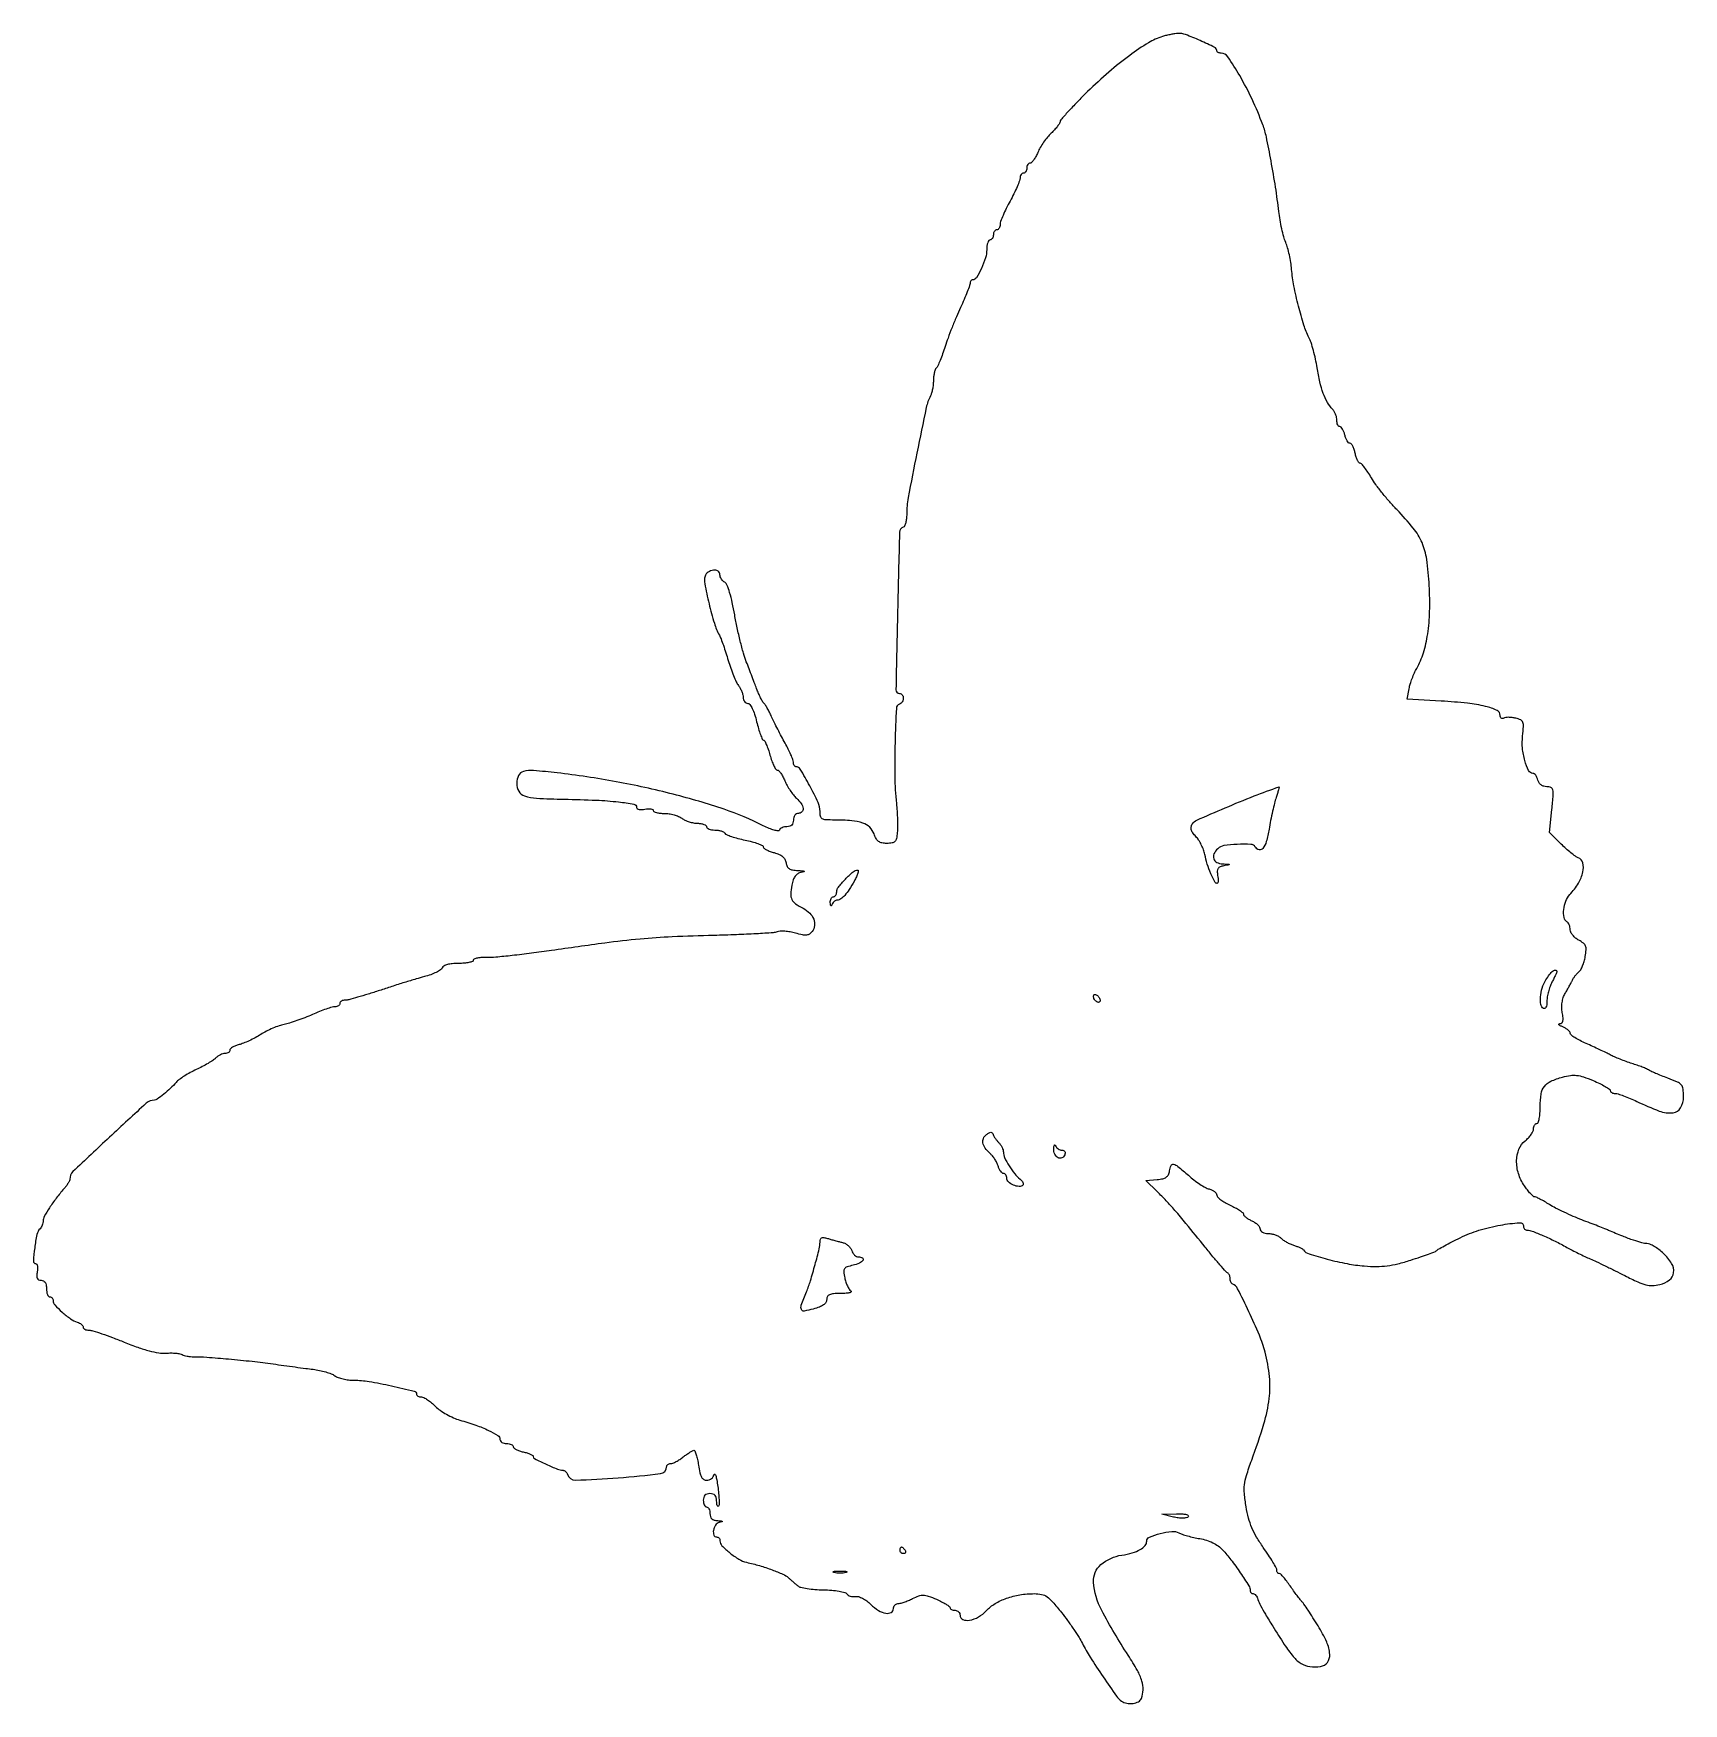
# Model space of a CAD drawing. Extents: x 0 to 495, y 0 to 501.
import ezdxf

# ---------------------------------------------------------------- set-up
doc = ezdxf.new("R2010")
doc.units = 0

msp = doc.modelspace()

# ---------------------------------------------------------------- linework, layer by layer
for points in [[(338.722865, 499.993274, 0.064306), (334.507761, 498.108666, 0.021391), (328.882158, 494.328494, 0.019754), (322.617763, 489.32524, 0.01574), (316.259021, 483.461537, 0.005226), (313.092496, 480.285819, 0.007997), (310.421013, 477.460982, 0.003551), (308.214423, 475.01706, 0.179034), (307.982723, 474.424944, -0.141107), (307.828413, 473.924399, -0.019953), (307.196056, 473.037327, -0.021433), (306.339788, 472.024979, -0.016761), (305.328968, 471, 0.031587), (304.220191, 469.806964, 0.019579), (303.067553, 468.279688, 0.019617), (302.04389, 466.676002, 0.033177), (301.332825, 465.25, -0.024133), (300.740039, 464.00537, -0.033148), (300.082754, 462.954687, -0.034889), (299.452237, 462.198528, -0.204274), (298.98658, 462, 0.150086), (298.610336, 461.88446, 0.098597), (298.289808, 461.559375, 0.081773), (298.07364, 461.073489, 0.063941), (298, 460.5, -0.064853), (297.925306, 459.926543, -0.082425), (297.70625, 459.440625, -0.098894), (297.381354, 459.115568, -0.148195), (297, 459, 0.142422), (296.61866, 458.889128, 0.09968), (296.29375, 458.577468, 0.084413), (296.074861, 458.111405, 0.067766), (296, 457.561593, -0.091718), (295.842921, 456.712477, -0.011007), (295.11875, 454.939963, -0.012808), (294.148772, 452.855237, -0.010207), (293, 450.656785, 0.011286), (291.851327, 448.446912, 0.013764), (290.88125, 446.327552, 0.01231), (290.164183, 444.51708, 0.088352), (290, 443.595192, -0.060805), (289.925542, 442.985191, -0.079424), (289.70625, 442.468588, -0.097366), (289.3814, 442.122721, -0.15692), (289, 442, 0.148195), (288.618646, 441.884432, 0.098894), (288.29375, 441.559375, 0.082425), (288.074694, 441.073457, 0.064853), (288, 440.5, -0.064853), (287.925306, 439.926543, -0.082425), (287.70625, 439.440625, -0.098894), (287.381354, 439.115568, -0.148195), (287, 439, 0.250759), (286.615964, 438.794475, 0.064581), (286.29375, 438.142555, 0.050042), (286.072813, 437.199191, 0.032525), (286, 436.08104, -0.076304), (285.615976, 433.579289, -0.033355), (284.394701, 430.442764, -0.027727), (282.895278, 427.654748, -0.258937), (281.75, 427.006323, 0.137254), (281.463973, 426.923692, 0.099229), (281.220312, 426.695858, 0.085392), (281.056251, 426.356891, 0.070214), (281, 425.958299, -0.088815), (280.879551, 425.285555, -0.005594), (280.157504, 423.39891, -0.008097), (279.230539, 421.162269, -0.005919), (278.13193, 418.708299, 0.008514), (276.905715, 415.930742, 0.005665), (275.590868, 412.708063, 0.005704), (274.385747, 409.550933, 0.011096), (273.509009, 407, -0.008708), (272.772868, 404.824398, -0.010936), (272.012004, 402.836562, -0.009223), (271.310941, 401.205169, -0.080471), (270.877079, 400.55, 0.100146), (270.538848, 399.993197, 0.03009), (270.257642, 399.037251, 0.028833), (270.064607, 397.901019, 0.027665), (270, 396.734259, -0.026564), (269.935103, 395.513585, -0.021472), (269.740032, 394.215578, -0.021976), (269.455144, 393.031193, -0.050995), (269.115001, 392.184259, 0.068935), (267.870571, 388.733945, 0.002526), (265.053264, 375.077617, 0.003331), (262.454387, 361.689506, 0.046301), (262, 356.793167, -0.026482), (261.925068, 355.379391, -0.036756), (261.698793, 354.131549, -0.040358), (261.371364, 353.186535, -0.211793), (260.974615, 352.824872, 0.315309), (259.848475, 351.30653, 0.00113), (259.258273, 327.720157, 0.001067), (258.770873, 304.089615, 0.419639), (259.840527, 303, -0.240481), (260.647445, 302.588081, -0.159265), (260.972182, 301.577522, -0.134607), (260.654431, 300.440733, -0.179099), (259.824546, 299.774849, 0.310118), (258.895955, 298.547293, 0.003928), (258.502242, 288.282572, 0.011492), (258.425842, 278.093243, 0.022548), (258.916684, 270, -0.010191), (259.117067, 267.656036, -0.008515), (259.236602, 265.160938, -0.008615), (259.267728, 262.874663, -0.02313), (259.186642, 261.25, -0.028348), (258.910174, 259.454776, -0.141084), (258.435169, 258.563807, -0.161275), (257.59612, 258.12605, -0.040292), (256.034467, 258, -0.049059), (254.580005, 258.143054, -0.111436), (253.576103, 258.589007, -0.106652), (252.834342, 259.437634, -0.04262), (252.200584, 260.854448, 0.120606), (250.923826, 262.822538, 0.104905), (248.819468, 264.101802, 0.064805), (245.51321, 264.798705, 0.019581), (240.375, 265, -0.013297), (237.756191, 265.069657, -0.121077), (236.67169, 265.398213, -0.209642), (236.154739, 266.118739, -0.052311), (236, 267.593729, 0.108235), (235.412776, 270.274677, 0.015886), (232.91382, 275.280305, 0.010786), (230.094658, 280.245762, 0.264109), (228.766369, 281, -0.170739), (228.473971, 281.102846, -0.094207), (228.225121, 281.394423, -0.074728), (228.056803, 281.829078, -0.055127), (228, 282.342716, 0.088506), (227.862844, 283.111489, 0.013026), (227.275493, 284.585649, 0.014357), (226.47793, 286.306874, 0.011893), (225.533594, 288.092716, -0.005266), (224.474334, 290.033215, -0.003777), (223.329808, 292.223191, -0.003814), (222.271539, 294.325248, -0.008192), (221.494807, 295.964955, 0.010305), (220.84067, 297.330904, 0.012881), (220.175394, 298.569249, 0.01113), (219.57227, 299.573122, 0.090889), (219.211213, 299.964955, -0.101361), (218.861654, 300.360472, -0.012723), (218.314448, 301.370955, -0.014538), (217.723377, 302.620633, -0.011592), (217.15712, 304, -0.00004), (216.507924, 305.692426, -0.000017), (215.645832, 307.940625, -0.000017), (214.729927, 310.329649, -0.000023), (213.898055, 312.5, -0.022325), (213.054107, 315.035407, -0.008252), (212.085189, 318.675, -0.00816), (211.156811, 322.687727, -0.009733), (210.417409, 326.5, 0.011292), (209.686085, 330.208735, 0.019741), (208.891027, 333.237001, 0.01854), (208.098629, 335.525725, 0.174095), (207.426474, 336.29969, -0.068933), (206.880874, 336.713252, -0.054933), (206.419027, 337.2905, -0.05633), (206.105385, 337.935672, -0.085193), (206, 338.54969, 0.254238), (205.417392, 339.62142, 0.170022), (204.029797, 339.958223, 0.130713), (202.451749, 339.366661, 0.162626), (201.534104, 338.107451, 0.126861), (201.409727, 335.846609, 0.009899), (202.723598, 329.893242, 0.013905), (204.321275, 324.001786, 0.050041), (205.809139, 320.408997, -0.031336), (206.306966, 319.323431, -0.006949), (207.014839, 317.404617, -0.007195), (207.771323, 315.160513, -0.00688), (208.474739, 312.862041, 0.01272), (209.206512, 310.567035, 0.013072), (210.047936, 308.333258, 0.012903), (210.876927, 306.43729, 0.05261), (211.526028, 305.362041, -0.03785), (212.068308, 304.520785, -0.029267), (212.531441, 303.532912, -0.030013), (212.855706, 302.553974, -0.060496), (212.968197, 301.75, 0.074761), (213.081196, 301.081356, 0.087291), (213.384367, 300.514063, 0.098669), (213.826636, 300.134569, 0.128819), (214.340285, 300, -0.243333), (214.968125, 299.675221, -0.041421), (215.674799, 298.477989, -0.034811), (216.375113, 296.728868, -0.01895), (217, 294.5, 0.011442), (217.557046, 292.391856, 0.018083), (218.140505, 290.615625, 0.012518), (218.695295, 289.220848, 0.30037), (219.029754, 289, -0.279715), (219.36701, 288.795315, -0.016784), (219.901522, 287.678125, -0.021216), (220.465736, 286.224592, -0.013712), (221, 284.5, 0.017788), (221.549595, 282.775756, 0.026798), (222.160383, 281.321875, 0.02501), (222.753965, 280.238712, 0.260535), (223.180988, 280, -0.21112), (223.619887, 279.806034, -0.032053), (224.232876, 279.039349, -0.031258), (224.87792, 277.982223, -0.022404), (225.468473, 276.729698, 0.028223), (226.143732, 275.339658, 0.020256), (227.045257, 273.86642, 0.020547), (228.021208, 272.529968, 0.040873), (228.917446, 271.57471, -0.054936), (230.340002, 269.970552, -0.122875), (230.927062, 268.462275, -0.234189), (230.57273, 267.439249, -0.196804), (229.5, 267, 0.130775), (228.924246, 266.846791, 0.10214), (228.4375, 266.416667, 0.08892), (228.111864, 265.769411, 0.072314), (228, 265, -0.071947), (227.87567, 264.140434, -0.119776), (227.510417, 263.51087, -0.123365), (226.906022, 263.130948, -0.079088), (226.083333, 263, 0.048373), (225.325431, 262.926504, 0.055498), (224.631771, 262.708714, 0.063803), (224.100308, 262.388302, 0.14514), (223.833333, 262.008389, -0.353373), (223.437829, 261.756468, -0.03698), (222.279204, 261.974641, -0.032889), (220.753669, 262.490035, -0.01925), (219, 263.294422, 0.035814), (207.256477, 268.217371, 0.018597), (192.008292, 272.737175, 0.01741), (174.851493, 276.504644, 0.016502), (157.165603, 279.147625, 0.008966), (150.077016, 279.840309, 0.08351), (147.025815, 279.573699, 0.221326), (145.568238, 278.372126, 0.1119), (145.030626, 276, 0.132713), (145.674235, 273.617882, 0.182183), (147.380418, 272.23076, 0.068002), (150.980278, 271.551834, 0.007856), (159.216471, 271.26426, -0.005997), (168.923308, 270.961472, -0.017565), (175.59534, 270.437961, -0.016761), (180.186191, 269.758452, -0.362292), (181, 268.782729, 0.254066), (181.190791, 268.431491, 0.091159), (181.734375, 268.205646, 0.062686), (182.542125, 268.135397, 0.037624), (183.5, 268.244751, -0.031701), (184.458177, 268.365641, -0.053628), (185.265625, 268.329256, -0.076393), (185.816555, 268.156008, -0.285831), (186, 267.861328, 0.290534), (186.211369, 267.528273, 0.046318), (186.971981, 267.253015, 0.039104), (188.040848, 267.062388, 0.024585), (189.30887, 267, -0.038193), (190.718091, 266.892199, -0.030007), (192.215967, 266.568717, -0.030841), (193.578826, 266.095267, -0.06297), (194.55887, 265.531803, 0.053747), (195.501288, 264.966674, 0.030834), (196.737606, 264.485547, 0.030479), (198.055058, 264.151194, 0.044038), (199.25, 264.031803, -0.034554), (200.303282, 263.946677, -0.052353), (201.192187, 263.715592, -0.067837), (201.803744, 263.38592, -0.239666), (202, 263, 0.222681), (202.179376, 262.617207, 0.076538), (202.717039, 262.29375, 0.058208), (203.50628, 262.07317, 0.039081), (204.440983, 262, -0.035177), (205.417624, 261.931204, -0.039807), (206.334261, 261.726013, -0.043631), (207.069754, 261.42626, -0.136593), (207.45842, 261.067278, 0.158318), (207.956833, 260.644742, 0.014957), (209.476043, 260.074204, 0.017971), (211.375474, 259.500344, 0.013194), (213.517437, 258.99638, -0.014766), (215.618669, 258.495025, -0.023068), (217.389497, 257.928019, -0.019308), (218.738982, 257.36601, -0.292316), (219, 256.957694, 0.235775), (219.200028, 256.557081, 0.038391), (219.954688, 256.075635, 0.035349), (221.005103, 255.605975, 0.024386), (222.25, 255.219485, -0.038324), (223.733687, 254.713154, -0.074666), (224.794604, 254.056056, -0.091866), (225.474691, 253.221869, -0.089218), (225.819551, 252.190893, 0.075103), (226.144709, 251.119894, 0.13566), (226.740974, 250.432267, 0.103579), (227.730397, 250.036688, 0.032793), (229.319551, 249.863818, -0.005883), (230.76221, 249.785032, -0.107524), (231.201514, 249.658448, -0.673225), (231.184945, 249.507093, -0.020914), (230.350719, 249.307466, 0.090899), (229.331481, 248.907021, 0.097907), (228.551026, 248.178711, 0.075965), (227.972175, 247.047904, 0.034021), (227.552215, 245.426638, 0.03281), (227.232447, 242.771346, 0.128346), (227.559575, 241.166167, 0.127677), (228.630558, 239.920954, 0.032324), (230.936308, 238.532936, -0.075183), (232.924005, 237.091781, -0.106259), (234.121536, 235.270545, -0.124259), (234.360133, 233.335478, -0.129083), (233.644227, 231.549894, -0.087255), (232.873637, 230.819437, -0.123047), (231.985194, 230.505427, -0.074751), (230.732972, 230.573556, -0.016951), (228.659093, 231.075523, 0.024581), (227.066887, 231.435287, 0.025147), (225.459094, 231.633703, 0.02591), (224.052319, 231.662823, 0.0883), (223.159093, 231.475001, -0.079342), (221.934617, 231.194691, -0.00259), (216.894545, 230.88427, -0.004904), (210.925962, 230.606376, -0.003383), (204.162761, 230.403742, 0.005647), (191.703955, 229.974004, 0.011794), (182.021369, 229.301346, 0.010026), (171.449425, 228.10163, 0.003056), (155.5, 225.867641, -0.004385), (149.44549, 225.035996, -0.005055), (143.657813, 224.352061, -0.004553), (138.745921, 223.86712, -0.029209), (136.25, 223.789967, 0.02114), (134.620991, 223.765899, 0.034338), (133.248438, 223.592459, 0.038242), (132.254794, 223.316612, 0.315801), (132, 222.953435, -0.31329), (131.742451, 222.58274, -0.035679), (130.709553, 222.280072, -0.032994), (129.290773, 222.068899, -0.020451), (127.606989, 222, 0.022924), (125.72576, 221.913703, 0.043943), (124.240166, 221.644121, 0.05812), (123.193718, 221.221964, 0.178054), (122.698025, 220.65545, -0.160989), (122.208462, 220.056993, -0.027699), (120.911579, 219.330673, -0.027692), (119.232418, 218.621184, -0.021615), (117.341036, 218.033664, 0.00771), (114.898123, 217.348681, 0.002663), (111.390315, 216.286141, 0.002645), (107.535988, 215.073812, 0.003069), (103.881313, 213.878214, -0.005249), (100.461356, 212.775886, -0.00689), (97.315167, 211.845475, -0.005183), (94.669314, 211.132022, -0.063339), (93.631313, 211, 0.059397), (93.007444, 210.925625, 0.078313), (92.479198, 210.70625, 0.096701), (92.125399, 210.381425, 0.160165), (92, 210, -0.145535), (91.8866, 209.618654, -0.09928), (91.567751, 209.29375, -0.083341), (91.091024, 209.07477, -0.06617), (90.528513, 209, 0.07311), (89.666825, 208.873327, 0.010095), (87.938713, 208.315745, 0.011397), (85.907381, 207.562515, 0.009428), (83.778513, 206.670623, -0.010724), (81.521417, 205.731882, -0.009153), (79.104359, 204.837545, -0.009256), (76.875906, 204.105062, -0.025748), (75.278881, 203.701399, 0.035837), (73.776345, 203.289227, 0.016702), (71.893919, 202.553085, 0.016449), (69.961322, 201.645448, 0.022089), (68.278881, 200.690754, -0.01703), (66.63057, 199.73326, -0.013798), (64.802234, 198.816912, -0.014024), (63.067879, 198.065252, -0.034723), (61.75, 197.640926, 0.031611), (60.697021, 197.309102, 0.043679), (59.807812, 196.873207, 0.051048), (59.185064, 196.404599, 0.208886), (59, 195.980948, -0.144111), (58.889896, 195.60687, -0.09947), (58.580357, 195.288153, -0.083832), (58.11751, 195.073386, -0.066893), (57.571429, 195, 0.076552), (56.923705, 194.900246, 0.038311), (56.152916, 194.590416, 0.036894), (55.387432, 194.139291, 0.044806), (54.748529, 193.605672, -0.050619), (53.9295, 192.937583, -0.012657), (52.463324, 192.022891, -0.012801), (50.724228, 191.057252, -0.012561), (48.927101, 190.175473, 0.017783), (47.114338, 189.262416, 0.016609), (45.328367, 188.203073, 0.016851), (43.806352, 187.156707, 0.052899), (42.89287, 186.319801, -0.023519), (41.203244, 184.578883, -0.017058), (39.170685, 182.79904, -0.011498), (37.216891, 181.276103, -0.16115), (36.382473, 181, 0.186804), (33.923761, 180.048191, 0.003069), (22.904324, 169.888235, 0.002881), (11.961341, 159.555173, 0.20487), (11, 157.307425, -0.111402), (10.890924, 156.823941, -0.02455), (10.485938, 156.069889, -0.024374), (9.91989, 155.22576, -0.021335), (9.25, 154.40092, 0.018217), (6.949236, 151.603787, 0.019419), (4.909276, 148.704078, 0.01695), (3.355388, 146.113822, 0.127293), (3, 144.740493, -0.057351), (2.932934, 144.157716, -0.038001), (2.730416, 143.514707, -0.038071), (2.433755, 142.91168, -0.058775), (2.082267, 142.45, 0.140358), (1.147631, 140.694485, 0.020834), (0.467361, 136.699794, 0.016243), (0.088288, 132.701742, 0.432506), (0.747784, 132, -0.262102), (1.083924, 131.810796, -0.087528), (1.295903, 131.265625, -0.060324), (1.357181, 130.457961, -0.036042), (1.244751, 129.5, 0.033343), (1.098242, 128.307261, 0.121329), (1.238282, 127.562712, 0.186522), (1.661525, 127.148514, 0.101798), (2.383423, 127, -0.120657), (3.075149, 126.83061, -0.129844), (3.588342, 126.363381, -0.097584), (3.899605, 125.582838, -0.046258), (4, 124.5, 0.038131), (4.073116, 123.542644, 0.057076), (4.29375, 122.734375, 0.074992), (4.617064, 122.182831, 0.226478), (5, 122, -0.112603), (5.381472, 121.912987, -0.100192), (5.70625, 121.66699, -0.094257), (5.924151, 121.29922, -0.086949), (6, 120.866349, 0.189939), (6.508503, 119.576044, 0.02343), (8.715846, 117.422192, 0.028149), (11.222398, 115.436372, 0.075972), (13.25, 114.426587, -0.045263), (13.91954, 114.142821, -0.053878), (14.485938, 113.75617, -0.062609), (14.873816, 113.330607, -0.15473), (15, 112.932612, 0.184235), (15.135792, 112.576592, 0.090383), (15.524327, 112.273955, 0.07025), (16.101927, 112.068853, 0.050276), (16.784944, 112, -0.075146), (17.900881, 111.831332, -0.006641), (20.619918, 110.950445, -0.008567), (23.846969, 109.795415, -0.006569), (27.333656, 108.427048, 0.011728), (31.390131, 106.883172, 0.020424), (34.829714, 105.821559, 0.024602), (37.668745, 105.218421, 0.058119), (39.82658, 105.12335, -0.018788), (41.336525, 105.175472, -0.021039), (42.789865, 105.109826, -0.020888), (44.012396, 104.951265, -0.096), (44.67767, 104.699211, 0.066345), (45.269973, 104.433937, 0.02451), (46.160406, 104.216436, 0.023781), (47.167704, 104.071391, 0.026382), (48.149802, 104.029422, -0.020112), (52.10222, 103.910124, -0.004855), (58.628288, 103.386245, -0.005201), (65.713504, 102.673804, -0.007371), (72, 101.881568, 0.000904), (75.201224, 101.436007, 0.000744), (78.61875, 100.971812, 0.000751), (81.758245, 100.554936, 0.002001), (84, 100.269813, -0.021494), (85.867524, 99.957908, -0.019691), (87.757549, 99.479637, -0.020131), (89.409783, 98.918352, -0.058859), (90.472506, 98.357881, 0.064994), (91.492002, 97.836035, 0.027576), (92.966879, 97.398878, 0.026713), (94.614001, 97.099828, 0.031558), (96.194085, 97, -0.04122), (100.752803, 96.623539, -0.013156), (107.439647, 95.32991, -0.005246), (114.297548, 93.739356, -0.345993), (115, 92.845754, 0.167421), (115.111153, 92.523102, 0.095041), (115.425736, 92.24844, 0.075847), (115.894943, 92.062752, 0.056418), (116.449314, 92, -0.120188), (117.187319, 91.820001, -0.027838), (118.295594, 91.164496, -0.027175), (119.520719, 90.244468, -0.02367), (120.699314, 89.15573, 0.045396), (122.095597, 87.973941, 0.024651), (123.999174, 86.774203, 0.024362), (126.072222, 85.735827, 0.035212), (128, 85.042487, -0.015845), (132.777821, 83.53021, -0.027641), (136.613609, 81.937787, -0.02817), (139.362735, 80.417713, -0.257842), (140, 79.2641, 0.15574), (140.153903, 78.781982, 0.097595), (140.5875, 78.371329, 0.079829), (141.235225, 78.094161, 0.06133), (142, 78, -0.044077), (142.765608, 77.932378, -0.06388), (143.4125, 77.72959, -0.083673), (143.850101, 77.431289, -0.204147), (144, 77.079455, 0.230346), (144.193748, 76.68121, 0.04518), (144.88125, 76.235766, 0.039605), (145.850988, 75.819532, 0.027524), (147, 75.5, -0.020436), (148.149441, 75.197828, -0.030792), (149.11875, 74.83353, -0.031233), (149.828867, 74.46066, -0.261967), (150, 74.156445, 0.284094), (150.419765, 73.477292, 0.006923), (153.879618, 71.807068, 0.011936), (157.271241, 70.324764, 0.097346), (158.923527, 70, -0.12046), (159.302844, 69.907269, -0.068655), (159.690044, 69.632812, -0.06218), (160.026154, 69.227951, -0.060846), (160.255345, 68.75, 0.33112), (162.720015, 67.043169, 0.010741), (175.485013, 67.749893, 0.010582), (188.18936, 68.998287, 0.379741), (190, 71.038544, -0.1283), (190.09612, 71.406967, -0.098731), (190.367188, 71.724104, -0.087499), (190.772406, 71.94138, -0.075101), (191.25, 72.022236, 0.093682), (191.892941, 72.155652, 0.023481), (192.867188, 72.612376, 0.023151), (193.951145, 73.249852, 0.021474), (195, 74, -0.011833), (196.007724, 74.750506, -0.015327), (196.967939, 75.387624, -0.013036), (197.790442, 75.868543, -0.118234), (198.188727, 75.977764, -0.318496), (198.491224, 75.777669, -0.018533), (198.873368, 74.671593, -0.022574), (199.243878, 73.223296, -0.014116), (199.552271, 71.5, 0.018513), (199.970125, 69.277869, 0.070656), (200.470818, 67.963519, 0.127418), (201.138804, 67.258624, 0.140618), (202.04022, 67, 0.090803), (202.761099, 67.132005, 0.078281), (203.430761, 67.514063, 0.078639), (203.947993, 68.081509, 0.093104), (204.227879, 68.75, -0.574464), (204.446309, 68.821683, -0.136821), (204.712327, 68.409458, -0.030251), (205.037469, 67.084493, -0.010385), (205.351131, 65.133262, -0.010678), (205.598064, 63.0371, -0.015581), (205.718378, 61.181462, -0.010998), (205.736023, 59.659338, -0.19621), (205.549929, 59.216595, -0.382744), (205.343147, 59.205353, -0.142491), (205.161542, 59.464667, -0.058068), (205.038128, 60.038438, -0.023969), (205, 60.833333, 0.060915), (204.880756, 61.808483, 0.126179), (204.519231, 62.479167, 0.134127), (203.897174, 62.868051, 0.073143), (203, 63, 0.072254), (202.126841, 62.873159, 0.124864), (201.5, 62.5, 0.124864), (201.126841, 61.873159, 0.072254), (201, 61, 0.048028), (201.073693, 60.234582, 0.068025), (201.29375, 59.5875, 0.088204), (201.618118, 59.151477, 0.191087), (202, 59, -0.191087), (202.381882, 58.848523, -0.088204), (202.70625, 58.4125, -0.068025), (202.926307, 57.765418, -0.048028), (203, 57, 0.077166), (203.139396, 56.102155, 0.127694), (203.54575, 55.456974, 0.117303), (204.243614, 55.056312, 0.059101), (205.25, 54.883999, -0.005718), (206.392295, 54.812001, -0.197309), (206.62878, 54.693656, -0.541772), (206.5883, 54.550633, -0.01159), (205.75, 54.310674, 0.184764), (204.651187, 53.524533, 0.103393), (204.035816, 51.976284, 0.134679), (204.170289, 50.572255, 0.311409), (205, 50, -0.112603), (205.381472, 49.912987, -0.100192), (205.70625, 49.66699, -0.094257), (205.924151, 49.29922, -0.086949), (206, 48.866349, 0.193231), (206.597225, 47.378683, 0.031713), (208.924004, 45.237521, 0.035221), (211.66297, 43.322963, 0.080229), (214, 42.390794, -0.016754), (217.85137, 41.395387, -0.016416), (221.654028, 40.138368, -0.015335), (224.878548, 38.840152, -0.080118), (226.481573, 37.805152, 0.003004), (227.136212, 37.222594, 0.001882), (227.908856, 36.548436, 0.001888), (228.674763, 35.890261, 0.003445), (229.305616, 35.359737, 0.115392), (230.205934, 34.910795, 0.018683), (232.138509, 34.528218, 0.019765), (234.491218, 34.247992, 0.016239), (237.018622, 34.130256, -0.016199), (239.503045, 34.014721, -0.022838), (241.702485, 33.739391, -0.020448), (243.445276, 33.365938, -0.193679), (244.048129, 32.922126, 0.115912), (244.449126, 32.520301, 0.065877), (245.078331, 32.236238, 0.06023), (245.82731, 32.105979, 0.060607), (246.58412, 32.158425, -0.123379), (247.494622, 32.108055, -0.043697), (248.711776, 31.61041, -0.039677), (250.02277, 30.798002, -0.035003), (251.248771, 29.756818, 0.054683), (253.52372, 27.973732, 0.093135), (255.769206, 27.103337, 0.174755), (257.328815, 27.358164, 0.27214), (258, 28.5, -0.088538), (258.102216, 29.072713, -0.094843), (258.395494, 29.559375, -0.099976), (258.832736, 29.884943, -0.110634), (259.346362, 30, 0.067208), (260.060863, 30.096477, 0.01636), (261.199593, 30.450158, 0.016478), (262.489765, 30.945849, 0.015744), (263.764596, 31.532452, -0.030146), (265.643608, 32.332354, -0.094065), (266.9961, 32.543151, -0.077707), (268.472015, 32.262262, -0.016415), (270.918234, 31.296552, -0.014736), (272.482191, 30.563533, -0.02189), (273.800981, 29.823199, -0.018173), (274.803529, 29.149541, -0.240165), (275, 28.7641, 0.188177), (275.113832, 28.47235, 0.089147), (275.440625, 28.224454, 0.068966), (275.92597, 28.056352, 0.048967), (276.5, 28, -0.099038), (277.072457, 27.885486, -0.097945), (277.559375, 27.559375, -0.097945), (277.885486, 27.072457, -0.099038), (278, 26.5, 0.303089), (278.833565, 25.251208, 0.143188), (280.848506, 25.030296, 0.087701), (283.533445, 26.010969, 0.073705), (285.906493, 27.8999, -0.07047), (288.518662, 30.006771, -0.049144), (291.949739, 31.621266, -0.045279), (295.943776, 32.64582, -0.0398), (300.235377, 32.994423, -0.05117), (302.460009, 32.769513, -0.100865), (304.086738, 32.073946, -0.063782), (305.751777, 30.576359, -0.011366), (308.416211, 27.336029, -0.009424), (310.25158, 24.90459, -0.008113), (312.090195, 22.282453, -0.008193), (313.681014, 19.848579, -0.02327), (314.680834, 18.086029, 0.02355), (317.04432, 13.92495, 0.007838), (320.88256, 8.057907, 0.004433), (324.895688, 2.240328, 0.092153), (326.403883, 0.765313, 0.10301), (327.998971, 0.11859, 0.079011), (329.883924, 0.076732, 0.087094), (331.518602, 0.598997, 0.182331), (332.393011, 1.581787, 0.085221), (332.902438, 4.142486, 0.081271), (332.543094, 6.771546, 0.053679), (331.169524, 9.973118, 0.016254), (328.424879, 14.5, -0.022185), (320.478244, 27.964355, -0.106648), (318.063153, 36.480823, -0.235451), (320.259127, 41.694438, -0.141131), (326.503973, 44.552867, 0.030209), (329.66754, 45.224676, 0.060738), (332.023406, 46.195753, 0.087111), (333.490989, 47.397373, 0.179627), (334, 48.768512, -0.30442), (334.795154, 49.953494, -0.034527), (338.020743, 51.021492, -0.037489), (341.49396, 51.638351, -0.147304), (343.605671, 51.228556, 0.041602), (344.62552, 50.796138, 0.012584), (346.23698, 50.31051, 0.012512), (348.07848, 49.854951, 0.013306), (349.903197, 49.502349, -0.034454), (351.933499, 49.020207, -0.038738), (353.797181, 48.276969, -0.041019), (355.424601, 47.303871, -0.050623), (356.750408, 46.13622, -0.025036), (359.236934, 43.169215, -0.013093), (362.043529, 39.24849, -0.007721), (364.592974, 35.354217, -0.141994), (365, 33.949868, 0.091867), (365.067192, 33.587255, 0.095968), (365.25949, 33.279024, 0.099438), (365.546332, 33.072755, 0.106704), (365.883369, 33, -0.159614), (366.264313, 32.875213, -0.059605), (366.680347, 32.485938, -0.051326), (367.065283, 31.91962, -0.04243), (367.356012, 31.25, 0.039133), (368.129558, 29.435736, 0.012097), (369.568542, 26.835463, 0.008406), (371.780965, 23.19801, 0.002574), (375.243908, 17.77641, 0.02993), (377.927786, 14.121589, 0.083355), (380.331733, 12.050191, 0.105078), (382.931052, 11.143815, 0.066784), (386.148287, 11.16712, 0.20241), (388.179581, 12.384843, 0.175415), (388.880114, 14.784496, 0.090536), (387.958355, 18.489461, 0.031709), (385.376193, 23.356082, 0.004238), (383.853035, 25.787238, 0.005342), (382.400298, 28.010167, 0.004297), (381.147689, 29.848484, 0.04203), (380.549534, 30.572146, -0.027601), (379.992846, 31.207433, -0.005481), (379.073926, 32.407712, -0.005787), (378.034105, 33.831253, -0.005357), (377, 35.315313, 0.012926), (375.987704, 36.722188, 0.01854), (375.014063, 37.909979, 0.014609), (374.16157, 38.819701, 0.19739), (373.75, 38.993167, -0.138121), (373.463971, 39.076537, -0.099068), (373.220312, 39.306095, -0.085034), (373.05623, 39.647482, -0.069706), (373, 40.04886, 0.127412), (372.830139, 40.704616, 0.007719), (371.808745, 42.478814, 0.011131), (370.498161, 44.568978, 0.007976), (368.944665, 46.84818, -0.020532), (366.942981, 49.949461, -0.033331), (365.535785, 52.751106, -0.034365), (364.541759, 55.651975, -0.023648), (363.802939, 59.04932, -0.016714), (363.270662, 63.014971, -0.054612), (363.294758, 65.658418, -0.047609), (363.892755, 68.418304, -0.010541), (365.460062, 73, 0.013716), (369.124714, 83.93921, 0.04323), (370.731751, 91.500694, 0.0563), (370.800951, 98.074595, 0.038231), (369.471607, 105.4477, 0.034797), (367.758321, 110.542998, 0.012526), (364.644683, 117.534274, 0.006494), (361.240943, 124.455945, 0.175252), (359.773646, 125.833333, -0.121987), (359.477362, 126.058382, -0.061034), (359.227259, 126.460417, -0.055155), (359.057487, 126.965283, -0.0536), (359, 127.5, 0.051935), (358.944308, 128.034727, 0.053877), (358.779688, 128.539583, 0.05973), (358.537311, 128.941944, 0.123391), (358.25, 129.166667, -0.107033), (357.77872, 129.511352, -0.002511), (355.957812, 131.583117, -0.00544), (353.85356, 134.055453, -0.003651), (351.5, 136.924795, 0.001415), (345.763811, 143.982182, 0.006794), (342.429711, 147.94933, 0.011169), (339.852749, 150.801018, 0.010756), (337.119178, 153.571548), (333.738356, 156.853769), (337.119178, 157.176884, 0.03071), (338.8144, 157.444693, 0.097691), (339.860145, 157.90275, 0.130305), (340.483865, 158.637218, 0.076098), (340.819551, 159.75, -0.067312), (341.284671, 161.395344, -0.360736), (342.056119, 161.78572, -0.118076), (343.361288, 161.140675, -0.008297), (346.473208, 158.462248, 0.018249), (348.161469, 157.06667, 0.018213), (349.948094, 155.796956, 0.01839), (351.585995, 154.804748, 0.065588), (352.723208, 154.354622, -0.048262), (353.594223, 154.044203, -0.058361), (354.331192, 153.586877, -0.068806), (354.833396, 153.059992, -0.157284), (355, 152.543466, 0.198434), (355.244113, 151.952588, 0.034218), (356.175, 151.138065, 0.032678), (357.468202, 150.281366, 0.024035), (359, 149.5, -0.01688), (360.532412, 148.745745, -0.024507), (361.825, 147.970668, -0.022021), (362.791963, 147.260911, -0.227186), (363, 146.826687, 0.187325), (363.158681, 146.418004, 0.038328), (363.734375, 145.877953, 0.035494), (364.542778, 145.31788, 0.026857), (365.5, 144.818046, -0.041165), (366.456567, 144.283222, -0.047285), (367.265625, 143.6201, -0.053401), (367.823739, 142.934155, -0.145081), (368, 142.339485, 0.172381), (368.183956, 141.821766, 0.096283), (368.703266, 141.387888, 0.074614), (369.486601, 141.097429, 0.051578), (370.428571, 141, -0.048747), (371.458786, 140.899322, -0.037773), (372.54562, 140.59813, -0.038841), (373.525618, 140.156373, -0.071184), (374.225211, 139.631932, 0.046519), (374.923795, 139.052508, 0.022506), (375.912084, 138.440512, 0.022098), (377.007115, 137.890788, 0.029552), (378.04664, 137.49715, -0.017228), (379.022547, 137.154842, -0.019876), (379.9262, 136.76042, -0.019358), (380.658288, 136.369927, -0.099607), (381, 136.065793, 0.156862), (382.672976, 134.884905, 0.01151), (388.145143, 133.308735, 0.017105), (394.08385, 131.960641, 0.027506), (399.227188, 131.267201, 0.019309), (402.939908, 131.11711, 0.032076), (406.065145, 131.312188, 0.03027), (409.262991, 131.917222, 0.015095), (413.227188, 133.047275, 0.005015), (416.050198, 133.97627, 0.00737), (418.510487, 134.854015, 0.00389), (420.565713, 135.639854, 0.12437), (421, 135.950195, -0.090131), (421.415779, 136.29206, -0.003118), (423.2625, 137.306059, -0.005739), (425.473255, 138.469463, -0.003968), (428, 139.737147, -0.040164), (433.615683, 141.959252, -0.029969), (440.0933, 143.521014, -0.024517), (445.785684, 144.251578, -0.437433), (447, 143.129166, 0.096294), (447.083778, 142.698187, 0.097257), (447.322793, 142.331693, 0.098564), (447.679543, 142.086314, 0.101852), (448.098871, 142, -0.092323), (449.58714, 141.722835, -0.010083), (452.823671, 140.398444, -0.012693), (456.467336, 138.709873, -0.012907), (460, 136.847495, 0.008127), (461.593862, 135.987659, 0.004972), (463.5, 135.022944, 0.004983), (465.407197, 134.104924, 0.00883), (467, 133.391735, -0.009073), (468.800915, 132.584309, -0.002792), (471.487576, 131.302355, -0.002792), (474.478121, 129.834174, -0.00306), (477.361961, 128.376244, 0.01029), (481.262816, 126.474474, 0.046106), (483.655789, 125.625589, 0.070787), (485.632962, 125.412406, 0.049258), (487.861961, 125.709187, 0.1051), (490.757507, 127.073188, 0.20362), (492.004976, 129.255068, 0.166802), (491.40678, 132.021857, 0.069096), (488.963919, 135.033704, 0.025299), (487.618106, 136.169046, 0.027531), (486.200712, 137.128651, 0.028484), (484.907153, 137.807255, 0.106951), (484.016369, 138, -0.06696), (482.488462, 138.205538, -0.015694), (480.015398, 138.967362, -0.012986), (476.75026, 140.182151, -0.005743), (472.5, 141.947336, 0.006487), (471.365723, 142.416437, 0.00129), (469.325, 143.223482, 0.001365), (466.943763, 144.150598, 0.001271), (464.5, 145.087252, -0.011031), (461.929721, 146.130382, -0.008453), (459.166775, 147.379184, -0.008559), (456.619742, 148.636432, -0.019966), (454.769872, 149.684741, 0.008438), (453.285023, 150.572021, 0.011341), (451.909319, 151.3219, 0.008586), (450.744074, 151.898072, 0.108716), (450.269872, 152.006833, -0.190355), (449.855302, 152.174867, -0.017549), (449.065212, 152.982516, -0.020676), (448.16795, 154.05219, -0.014729), (447.25, 155.318713, -0.073752), (445.488505, 158.960902, -0.080611), (444.931591, 162.846431, -0.090616), (445.63437, 166.326737, -0.131828), (447.5, 168.82134, 0.036063), (448.456638, 169.692403, 0.037396), (449.265625, 170.681967, 0.040186), (449.827612, 171.640582, 0.112956), (450, 172.39392, -0.060374), (450.074432, 173.008102, -0.079088), (450.29375, 173.528214, -0.09717), (450.618593, 173.87647, -0.157902), (451, 174, 0.323954), (451.389996, 174.282309, 0.030752), (451.70625, 175.489732, 0.03012), (451.927805, 177.127476, 0.018563), (452, 179.071429, -0.038068), (452.287957, 182.848043, -0.124799), (453.256285, 185.135074, -0.126141), (455.190426, 186.670592, -0.039276), (458.712301, 187.922531, -0.031078), (461.055284, 188.399665, -0.063452), (462.928667, 188.422196, -0.0533), (464.947705, 187.968141, -0.016541), (467.862798, 186.868274, -0.013455), (469.83133, 185.987355, -0.020279), (471.490947, 185.105898, -0.015866), (472.766444, 184.305311, -0.249638), (473, 183.866675, 0.169394), (473.115331, 183.536022, 0.094551), (473.442065, 183.254586, 0.075181), (473.929241, 183.064264, 0.055645), (474.504903, 183, -0.07677), (475.367742, 182.866734, -0.011836), (477.012048, 182.303243, -0.012972), (478.933807, 181.536198, -0.010945), (480.926598, 180.628061, 0.023375), (487.712927, 177.736905, 0.113508), (491.834362, 177.198291, 0.242975), (494.115896, 178.669747, 0.131061), (495, 181.98468, 0.030436), (494.857273, 184.327188, 0.146363), (494.327593, 185.538018, 0.113814), (493.149123, 186.417475, 0.01514), (490.25, 187.589488, -0.005562), (488.358003, 188.312511, -0.006749), (486.601562, 189.033774, -0.005784), (485.141603, 189.67651, -0.045721), (484.5, 190.041873, 0.05071), (483.882895, 190.385196, 0.008335), (482.61875, 190.904385, 0.009093), (481.104747, 191.465368, 0.007916), (479.5, 191.998643, -0.010451), (477.785495, 192.57806, -0.008066), (475.940625, 193.278656, -0.008167), (474.237972, 193.989305, -0.019287), (473, 194.58777, 0.009459), (471.718728, 195.238533, 0.003242), (469.839063, 196.133911, 0.003221), (467.751882, 197.095235, 0.00372), (465.75, 197.983797, -0.016666), (463.930205, 198.8486, -0.024338), (462.395312, 199.738918, -0.021717), (461.245031, 200.556154, -0.231416), (461, 201.057218, 0.167336), (460.845162, 201.506917, 0.050876), (460.339063, 202.034239, 0.044613), (459.611152, 202.548534, 0.035952), (458.75, 202.968838, -0.020391), (457.962918, 203.323128, -0.091308), (457.560817, 203.626183, -0.42762), (457.573791, 203.824473, -0.164139), (457.861291, 203.936614, 0.170514), (458.443473, 204.172058, 0.15665), (458.775361, 204.728332, 0.080434), (458.8407, 205.707376, 0.02183), (458.627184, 207.25, -0.041196), (458.476404, 208.770471, -0.040816), (458.576095, 210.299914, -0.042182), (458.915128, 211.741458, -0.052234), (459.476672, 213, 0.003609), (460.083174, 214.067099, 0.003034), (460.710752, 215.20625, 0.003061), (461.271149, 216.25346, 0.008449), (461.648807, 217, -0.033421), (462.017888, 217.647224, -0.020969), (462.52934, 218.353125, -0.021026), (463.093879, 219.008621, -0.03568), (463.625121, 219.5, 0.09734), (464.148971, 220.119894, 0.028589), (464.693872, 221.246804, 0.027534), (465.174314, 222.612921, 0.026426), (465.50942, 224.042311, 0.024908), (465.767638, 226.054389, 0.113732), (465.594131, 227.212926, 0.135563), (464.949077, 228.070974, 0.041344), (463.572328, 228.961291, -0.049055), (462.588355, 229.619301, -0.049626), (461.755621, 230.454089, -0.054392), (461.185434, 231.33141, -0.117446), (461, 232.109963, 0.051092), (460.92586, 232.833626, 0.048057), (460.70625, 233.542988, 0.051607), (460.383279, 234.135035, 0.104049), (460, 234.5, -0.215771), (459.136844, 235.783043, -0.068408), (459.064651, 238.144127, -0.063574), (459.671015, 240.699129, -0.097819), (460.864735, 242.624435, 0.051639), (463.435162, 246.02795, 0.080169), (464.809601, 249.432897, 0.120399), (464.766403, 252.1356, 0.241741), (463.380481, 253.684237, -0.064091), (462.540693, 254.136944, -0.013672), (461.21748, 255.142364, -0.014083), (459.738462, 256.401513, -0.012991), (458.291293, 257.775373), (454.821626, 261.245041), (455.512304, 268.12252, 0.005067), (455.907246, 272.500995, 0.073929), (455.802428, 274.045389, 0.240612), (455.227093, 274.745896, 0.1031), (454.007872, 275, -0.072513), (453.065256, 275.137426, -0.086416), (452.262007, 275.537344, -0.088826), (451.657334, 276.174488, -0.081754), (451.289749, 277, 0.041143), (451.020707, 277.765393, 0.052416), (450.645893, 278.4125, 0.062268), (450.22815, 278.85724, 0.174828), (449.832342, 279, -0.287116), (448.512184, 279.826184, -0.045317), (447.378275, 282.821897, -0.044276), (446.684205, 286.576822, -0.051766), (446.717368, 290.199729, 0.011793), (446.973138, 293.065711, 0.107776), (446.788003, 294.296492, 0.18998), (446.135765, 295.011516, 0.052523), (444.681222, 295.543872, 0.030458), (443.620715, 295.742345, 0.031642), (442.557444, 295.807124, 0.033369), (441.636887, 295.743389, 0.104815), (441.056835, 295.535126, -0.123611), (440.654994, 295.407468, -0.188186), (440.310445, 295.517986, -0.149841), (440.078325, 295.863982, -0.073493), (440, 296.393979, 0.29388), (439.037442, 297.890213, 0.047516), (435.605147, 299.075475, 0.032731), (430.176329, 300.019142, 0.011561), (422.304517, 300.678339), (412.109033, 301.295166), (412.685696, 304.397583, -0.028111), (413.029409, 305.802212, -0.015682), (413.596082, 307.469915, -0.015605), (414.276969, 309.125778, -0.024362), (414.975103, 310.5, 0.055944), (416.968964, 315.125536, 0.036422), (418.253393, 320.805165, 0.031229), (418.840834, 327.528224, 0.020325), (418.716661, 335.324667, 0.02042), (417.950086, 343.169872, 0.066345), (416.555295, 348.19527, 0.069317), (413.928275, 352.56152, 0.02371), (409.003848, 358.092321, -0.014207), (406.868268, 360.401025, -0.010835), (404.659637, 363.042547, -0.010982), (402.696797, 365.60986, -0.025179), (401.362112, 367.645075, 0.013168), (400.324327, 369.313594, 0.019234), (399.317155, 370.720741, 0.015086), (398.42713, 371.799438, 0.215959), (397.984433, 372, -0.242633), (397.623746, 372.185978, -0.039815), (397.207853, 372.88125, -0.036176), (396.812517, 373.850812, -0.024665), (396.5, 375, 0.026951), (396.181877, 376.149048, 0.038931), (395.769831, 377.11875, 0.044137), (395.33034, 377.807685, 0.232756), (394.939597, 378, -0.20709), (394.549993, 378.168597, -0.051318), (394.118601, 378.734375, -0.043895), (393.716918, 379.542767, -0.031891), (393.410644, 380.5, 0.031538), (393.105107, 381.457251, 0.043524), (392.705595, 382.265625, 0.050787), (392.277325, 382.831931, 0.208396), (391.891592, 383, -0.203447), (391.550841, 383.144636, -0.083927), (391.261905, 383.566518, -0.064098), (391.065506, 384.190316, -0.044278), (391, 384.928571, 0.054595), (390.908534, 385.763752, 0.03727), (390.632812, 386.678795, 0.037536), (390.228842, 387.531983, 0.060168), (389.75, 388.178571, -0.05984), (388.195421, 390.27488, -0.040333), (386.93082, 392.975549, -0.03295), (385.907289, 396.387649, -0.018179), (385.088019, 400.66607, 0.014505), (384.615104, 403.237889, 0.013118), (383.979963, 405.866349, 0.013269), (383.286909, 408.189955, 0.040234), (382.649751, 409.710413, -0.0431), (381.118131, 413.42483, -0.013975), (379.491595, 419.145694, -0.014395), (378.138939, 425.186948, -0.026911), (377.451456, 430.1489, 0.019144), (377.196128, 432.228784, 0.014072), (376.76067, 434.510547, 0.014263), (376.225492, 436.648864, 0.030513), (375.666554, 438.255623, -0.031978), (375.087934, 439.934795, -0.012102), (374.488907, 442.343936, -0.01193), (373.961921, 445.003078, -0.014263), (373.597292, 447.530813, 0.009688), (372.621196, 454.765186, 0.007217), (371.274861, 462.707253, 0.006179), (369.86006, 469.881214, 0.037888), (368.808433, 473.5, 0.019795), (365.576522, 481.18405, 0.022598), (361.873128, 488.247324, 0.017094), (358.295481, 493.924895, 0.248516), (356.266025, 495, -0.057779), (355.781805, 495.056143, -0.076994), (355.371895, 495.222032, -0.095844), (355.097209, 495.467524, -0.164037), (355, 495.755852, 0.28643), (354.385627, 496.740328, 0.009467), (350.009067, 498.779464, 0.015049), (345.653051, 500.55469, 0.10112), (343.35822, 500.914047, 0.026668), (342.452395, 500.823577, 0.010805), (341.230069, 500.608114, 0.010655), (339.922256, 500.319232, 0.013326)], [(372.793761, 271.75, 0.017921), (372.311183, 270.079836, 0.006074), (371.726378, 267.61875, 0.006031), (371.145505, 264.881179, 0.006898), (370.657933, 262.25, -0.024366), (369.83885, 258.555153, -0.097335), (368.812452, 256.488369, -0.295204), (367.692314, 256.089994, -0.198761), (366.555872, 256.909597, 0.247481), (365.194058, 257.711187, 0.02277), (361.143987, 257.716308, 0.025568), (357.094799, 257.328871, 0.161093), (355.266659, 256.409517, 0.08708), (354.152994, 254.821779, 0.190603), (354.063554, 253.363726, 0.204828), (354.985711, 252.311234, 0.099769), (356.75, 251.863818, -0.001394), (358.526915, 251.770857, -0.232848), (358.691172, 251.678417, -0.53826), (358.647993, 251.572445, -0.002144), (357.149242, 251.281063, 0.048006), (355.985802, 250.941881, 0.153224), (355.366012, 250.436883, 0.149288), (355.136808, 249.659266, 0.044813), (355.260571, 248.417245, -0.023319), (355.393304, 247.490473, -0.03995), (355.405611, 246.710066, -0.050883), (355.313351, 246.158605, -0.337881), (355.10544, 246, -0.282515), (354.369888, 246.451657, -0.01688), (353.223069, 248.915194, -0.023972), (352.15103, 251.816058, -0.027172), (351.412332, 254.688338, 0.040181), (351.020155, 256.064004, 0.02634), (350.361762, 257.575934, 0.026497), (349.558966, 258.98999, 0.045204), (348.727105, 260.062544, -0.03231), (347.805205, 261.190006, -0.086668), (347.357786, 262.121161, -0.117658), (347.323118, 262.970742, -0.092586), (347.664196, 263.829417, -0.14948), (348.976226, 264.960082, -0.00273), (357.498927, 268.654816, -0.007493), (366.203602, 272.218843, -0.012324), (373.680194, 274.939416, -0.597894), (373.729677, 274.893003, -0.002687), (373.494135, 274.027516, -0.007328), (373.19, 272.992286, -0.004179)], [(246.306536, 246.768314, -0.016022), (244.750029, 244.182082, -0.038815), (243.399183, 242.410313, -0.054977), (242.205408, 241.337774, -0.156794), (241.154762, 241, 0.110018), (240.739406, 240.907487, 0.064816), (240.308756, 240.632812, 0.060018), (239.928793, 240.227959, 0.06265), (239.662281, 239.75, -0.051902), (239.45138, 239.351958, -0.449116), (239.275306, 239.327933, -0.185333), (239.137165, 239.583427, -0.021021), (239.078947, 240.25, -0.055301), (239.122799, 240.919486, -0.077299), (239.316941, 241.485938, -0.09916), (239.624788, 241.864954, -0.174481), (240, 242, 0.144413), (240.381343, 242.112488, 0.09943), (240.70625, 242.428737, 0.083728), (240.925197, 242.90161, 0.066738), (241, 243.459531, -0.169632), (241.500284, 244.891719, -0.023568), (243.604513, 247.294493, -0.023166), (245.922689, 249.489406, -0.179845), (247.296318, 250, -0.444319), (247.490831, 249.78463, -0.048919), (247.342481, 249.050692, -0.034955), (246.941746, 248.008506, -0.018193)], [(457, 219.614307, -0.103742), (456.946155, 219.357585, -0.004339), (456.561185, 218.500521, -0.007338), (456.078483, 217.489714, -0.005133), (455.506161, 216.364307, 0.033121), (454.933435, 215.062667, 0.022456), (454.449327, 213.516241, 0.022676), (454.115421, 211.97341, 0.041424), (454.006161, 210.690983, -0.031453), (453.936262, 209.618437, -0.075779), (453.717593, 208.855789, -0.155054), (453.388866, 208.49444, -0.276369), (453, 208.5, -0.212132), (452.174972, 209.708129, -0.066133), (452.064873, 211.952578, -0.057219), (452.595162, 214.604312, -0.055526), (453.715608, 217.095708, -0.032529), (454.806333, 218.694823, -0.063328), (455.901997, 219.780191, -0.18049), (456.633061, 220.00398, -0.396725)], [(320, 210.881966, -0.117858), (319.920761, 210.550471, -0.186277), (319.70625, 210.357263, -0.154201), (319.382383, 210.338175, -0.076764), (319, 210.5, -0.064269), (318.617474, 210.810561, -0.051777), (318.29375, 211.230237, -0.053414), (318.073533, 211.689814, -0.085235), (318, 212.118034, -0.117858), (318.079239, 212.449529, -0.186277), (318.29375, 212.642737, -0.154201), (318.617617, 212.661825, -0.076764), (319, 212.5, -0.064269), (319.382526, 212.189439, -0.051777), (319.70625, 211.769763, -0.053414), (319.926467, 211.310186, -0.085235)], [(289.660714, 168.196429, -0.047458), (290.173305, 167.57606, -0.037513), (290.606585, 166.82058, -0.038701), (290.90364, 166.050973, -0.072879), (291, 165.393388, 0.111798), (291.370693, 163.756239, 0.027117), (292.707896, 161.305957, 0.028749), (294.38236, 158.916602, 0.061144), (295.984676, 157.331761, -0.047833), (296.514186, 156.835125, -0.073691), (296.854939, 156.308979, -0.101507), (296.962953, 155.837644, -0.204885), (296.823788, 155.490455, -0.225143), (295.709547, 155.093174, -0.076691), (294.003072, 155.535255, -0.07628), (292.500999, 156.474546, -0.218295), (292, 157.567388, 0.063255), (291.930426, 158.115135, 0.081274), (291.726045, 158.57917, 0.098356), (291.423056, 158.889674, 0.151536), (291.067388, 159, -0.183657), (290.659721, 159.154969, -0.053433), (290.20004, 159.660937, -0.045935), (289.764835, 160.388732, -0.035336), (289.424341, 161.25, 0.040537), (289.028771, 162.220954, 0.025872), (288.423094, 163.279688, 0.025955), (287.716564, 164.262551, 0.043222), (287.013472, 165, -0.052826), (285.532063, 166.614646, -0.111796), (284.852323, 168.160928, -0.151813), (285.004068, 169.537079, -0.130859), (285.912229, 170.680114, -0.028348), (286.71313, 171.207692, -0.129942), (287.245358, 171.353485, -0.217773), (287.62553, 171.183749, -0.09588), (287.910714, 170.697971, 0.047685), (288.161506, 170.158239, 0.020042), (288.594196, 169.483712, 0.019613), (289.117841, 168.794401, 0.024134)], [(308.551949, 166, -0.107229), (309.052393, 165.891427, -0.155652), (309.384882, 165.590198, -0.14128), (309.500747, 165.127092, -0.082905), (309.385856, 164.563142, -0.200683), (308.544769, 163.682647, -0.2313), (307.394224, 163.731489, -0.159843), (306.400179, 164.784161, -0.119712), (306.078947, 166.356989, -0.021835), (306.139969, 167.113518, -0.114113), (306.282867, 167.503303, -0.456954), (306.465429, 167.528084, -0.116762), (306.662281, 167.25, 0.085916), (306.95854, 166.772101, 0.0651), (307.42543, 166.367188, 0.064634), (307.984674, 166.093361, 0.08174)], [(242.71765, 138.308873, -0.066158), (243.61042, 137.966119, -0.052755), (244.460038, 137.379729, -0.054232), (245.142141, 136.651816, -0.084508), (245.535037, 135.889607, 0.064238), (245.871294, 135.16718, 0.064552), (246.379432, 134.555072, 0.07071), (246.9749, 134.140806, 0.117194), (247.567388, 134, -0.130882), (248.739783, 133.687759, -0.433283), (248.903625, 132.995791, -0.145034), (247.842993, 132.106953, -0.048347), (245.895482, 131.477044, 0.026447), (244.107407, 130.983939, 0.168375), (243.371904, 130.418292, 0.169473), (243.146744, 129.520898, 0.026874), (243.41054, 127.6973, 0.030324), (243.738679, 126.453915, 0.031757), (244.21088, 125.279006, 0.03351), (244.747557, 124.325458, 0.106725), (245.265058, 123.815024, -0.430345), (245.323499, 123.514613, -0.17446), (244.939735, 123.249402, -0.048169), (243.861102, 123.072004, -0.015786), (242.25, 123.015313, 0.016519), (240.040787, 122.934335, 0.083365), (238.844582, 122.646648, 0.167109), (238.228904, 122.09175, 0.127209), (238, 121.206592, -0.14152), (237.748417, 120.335534, -0.097666), (237.039077, 119.584807, -0.06449), (235.810343, 118.929067, -0.025152), (233.974551, 118.33873, -0.025824), (231.234929, 117.757095, -0.351642), (230.407653, 118.229346, -0.183638), (230.391761, 119.492311, -0.008798), (231.938101, 123.5, 0.021961), (233.133315, 126.858254, 0.008198), (234.524558, 131.667218, 0.006051), (235.753366, 136.417807, 0.060327), (236, 138.454523, -0.06764), (236.114171, 139.294618, -0.216446), (236.468221, 139.71799, -0.15605), (237.116585, 139.808309, -0.032351), (238.25, 139.535898, 0.005074), (239.272158, 139.230425, 0.003054), (240.490497, 138.887796, 0.003058), (241.705995, 138.561945, 0.00534)], [(346.45, 56.066549, -0.146039), (345.841475, 55.744633, -0.043417), (344.784593, 55.628142, -0.037644), (343.46467, 55.697176, -0.026414), (342, 55.964187), (338.5, 56.795277), (342.95, 56.897639, -0.01496), (344.769344, 56.88505, -0.049114), (345.958658, 56.723526, -0.147197), (346.45756, 56.434264, -0.407335)], [(261.5, 46, -0.082592), (261.656512, 45.6179, -0.161196), (261.6254, 45.29375, -0.182303), (261.413961, 45.078288, -0.108972), (261.059017, 45, -0.093332), (260.654762, 45.076123, -0.09642), (260.311086, 45.29375, -0.099167), (260.081062, 45.618444, -0.105053), (260, 46, -0.042167), (260.032345, 46.382849, -0.061769), (260.129539, 46.70625, -0.081139), (260.272352, 46.92554, -0.210953), (260.440983, 47, -0.151918), (260.65171, 46.934461, -0.038439), (260.933975, 46.70625, -0.035638), (261.231006, 46.382774, -0.029505)], [(243.75, 39.310674, -0.039571), (242.952734, 39.168469, -0.024357), (242, 39.122029, -0.024357), (241.047266, 39.168469, -0.039571), (240.25, 39.310674, -0.161593), (239.99086, 39.478988, -0.542911), (240.042187, 39.633659, -0.052887), (240.748017, 39.740287, -0.011065), (242, 39.767997, -0.011065), (243.251983, 39.740287, -0.052887), (243.957813, 39.633659, -0.542911), (244.00914, 39.478988, -0.161593)]]:
    msp.add_lwpolyline(points, format="xyb", close=True)

doc.saveas('drawing.dxf')
